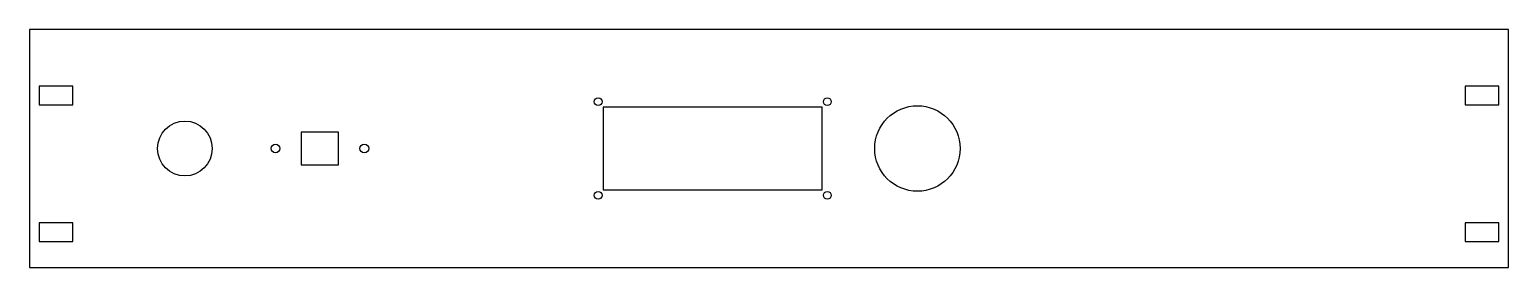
# Model space of a CAD drawing. Extents: x -241 to 241, y -39 to 39.
import ezdxf

# ---------------------------------------------------------------- set-up
doc = ezdxf.new("R2010")
doc.units = 0
doc.layers.add('Body', color=7, linetype='CONTINUOUS')

msp = doc.modelspace()

# ---------------------------------------------------------------- linework, layer by layer
at = {"layer": 'Body'}
for p, q in [((-241.3, 38.725), (-241.3, 38.725, 3.175)), ((241.3, 38.725), (-241.3, 38.725)), ((241.3, 38.725, 3.175), (-241.3, 38.725, 3.175)), ((-241.3, 38.725), (-241.3, 38.725, 3.175)), ((-241.3, 38.725), (-241.3, -38.725)), ((-241.3, 38.725, 3.175), (-241.3, -38.725, 3.175)), ((241.3, 38.725), (-241.3, 38.725)), ((-241.3, 38.725), (-241.3, -38.725)), ((241.3, 38.725, 3.175), (-241.3, 38.725, 3.175)), ((-241.3, 38.725, 3.175), (-241.3, -38.725, 3.175)), ((241.3, 38.725), (241.3, 38.725, 3.175)), ((241.3, -38.725), (241.3, 38.725)), ((241.3, -38.725, 3.175), (241.3, 38.725, 3.175)), ((241.3, 38.725), (241.3, 38.725, 3.175)), ((241.3, -38.725), (241.3, 38.725)), ((241.3, -38.725, 3.175), (241.3, 38.725, 3.175)), ((-238.2, 20.275), (-238.2, 20.275, 3.175)), ((-238.2, 20.275), (-238.2, 14.175)), ((-238.2, 20.275, 3.175), (-238.2, 14.175, 3.175)), ((-238.2, 20.275), (-238.2, 20.275, 3.175)), ((-227.2, 20.275), (-238.2, 20.275)), ((-227.2, 20.275, 3.175), (-238.2, 20.275, 3.175)), ((-238.2, 20.275), (-238.2, 14.175)), ((-227.2, 20.275), (-238.2, 20.275)), ((-238.2, 20.275, 3.175), (-238.2, 14.175, 3.175)), ((-227.2, 20.275, 3.175), (-238.2, 20.275, 3.175)), ((-227.2, 20.275), (-227.2, 20.275, 3.175)), ((-227.2, 20.275), (-227.2, 20.275, 3.175)), ((-227.2, 14.175), (-227.2, 20.275)), ((-227.2, 14.175, 3.175), (-227.2, 20.275, 3.175)), ((-227.2, 14.175), (-227.2, 20.275)), ((-227.2, 14.175, 3.175), (-227.2, 20.275, 3.175)), ((227.2, 20.275), (227.2, 20.275, 3.175)), ((227.2, 20.275), (227.2, 14.175)), ((227.2, 20.275, 3.175), (227.2, 14.175, 3.175)), ((227.2, 20.275), (227.2, 20.275, 3.175)), ((238.2, 20.275), (227.2, 20.275)), ((238.2, 20.275, 3.175), (227.2, 20.275, 3.175)), ((227.2, 20.275), (227.2, 14.175)), ((238.2, 20.275), (227.2, 20.275)), ((227.2, 20.275, 3.175), (227.2, 14.175, 3.175)), ((238.2, 20.275, 3.175), (227.2, 20.275, 3.175)), ((238.2, 20.275), (238.2, 20.275, 3.175)), ((238.2, 20.275), (238.2, 20.275, 3.175)), ((238.2, 14.175), (238.2, 20.275)), ((238.2, 14.175, 3.175), (238.2, 20.275, 3.175)), ((238.2, 14.175), (238.2, 20.275)), ((238.2, 14.175, 3.175), (238.2, 20.275, 3.175)), ((-54.4723, 15.25), (-54.4723, 15.25, 3.175)), ((-54.4723, 15.25), (-54.4723, 15.25, 3.175)), ((20.3277, 15.25), (20.3277, 15.25, 3.175)), ((20.3277, 15.25), (20.3277, 15.25, 3.175)), ((-238.2, 14.175), (-238.2, 14.175, 3.175)), ((-238.2, 14.175), (-238.2, 14.175, 3.175)), ((-238.2, 14.175), (-227.2, 14.175)), ((-238.2, 14.175, 3.175), (-227.2, 14.175, 3.175)), ((-238.2, 14.175), (-227.2, 14.175)), ((-238.2, 14.175, 3.175), (-227.2, 14.175, 3.175)), ((-227.2, 14.175), (-227.2, 14.175, 3.175)), ((-227.2, 14.175), (-227.2, 14.175, 3.175)), ((-54.0973, 13.5), (-54.0973, 13.5, 3.175)), ((-54.0973, 13.5), (-54.0973, -13.5)), ((-54.0973, 13.5, 3.175), (-54.0973, -13.5, 3.175)), ((-54.0973, 13.5), (-54.0973, 13.5, 3.175)), ((17.4027, 13.5), (-54.0973, 13.5)), ((17.4027, 13.5, 3.175), (-54.0973, 13.5, 3.175)), ((-54.0973, 13.5), (-54.0973, -13.5)), ((17.4027, 13.5), (-54.0973, 13.5)), ((-54.0973, 13.5, 3.175), (-54.0973, -13.5, 3.175)), ((17.4027, 13.5, 3.175), (-54.0973, 13.5, 3.175)), ((17.4027, 13.5), (17.4027, 13.5, 3.175)), ((17.4027, 13.5), (17.4027, 13.5, 3.175)), ((17.4027, -13.5), (17.4027, 13.5)), ((17.4027, -13.5, 3.175), (17.4027, 13.5, 3.175)), ((17.4027, -13.5), (17.4027, 13.5)), ((17.4027, -13.5, 3.175), (17.4027, 13.5, 3.175)), ((227.2, 14.175), (227.2, 14.175, 3.175)), ((227.2, 14.175), (227.2, 14.175, 3.175)), ((227.2, 14.175), (238.2, 14.175)), ((227.2, 14.175, 3.175), (238.2, 14.175, 3.175)), ((227.2, 14.175), (238.2, 14.175)), ((227.2, 14.175, 3.175), (238.2, 14.175, 3.175)), ((238.2, 14.175), (238.2, 14.175, 3.175)), ((238.2, 14.175), (238.2, 14.175, 3.175)), ((-152.627, 5.3), (-152.627, 5.3, 3.175)), ((-152.627, 5.3), (-152.627, -5.3)), ((-152.627, 5.3, 3.175), (-152.627, -5.3, 3.175)), ((-152.627, 5.3), (-152.627, 5.3, 3.175)), ((-140.477, 5.3), (-152.627, 5.3)), ((-140.477, 5.3, 3.175), (-152.627, 5.3, 3.175)), ((-152.627, 5.3), (-152.627, -5.3)), ((-140.477, 5.3), (-152.627, 5.3)), ((-152.627, 5.3, 3.175), (-152.627, -5.3, 3.175)), ((-140.477, 5.3, 3.175), (-152.627, 5.3, 3.175)), ((-140.477, 5.3), (-140.477, 5.3, 3.175)), ((-140.477, 5.3), (-140.477, 5.3, 3.175)), ((-140.477, -5.3), (-140.477, 5.3)), ((-140.477, -5.3, 3.175), (-140.477, 5.3, 3.175)), ((-140.477, -5.3), (-140.477, 5.3)), ((-140.477, -5.3, 3.175), (-140.477, 5.3, 3.175)), ((-181.698, 0), (-181.698, 0, 3.175)), ((-181.698, 0), (-181.698, 0, 3.175)), ((-159.602, 0), (-159.602, 0, 3.175)), ((-159.602, 0), (-159.602, 0, 3.175)), ((-130.602, 0), (-130.602, 0, 3.175)), ((-130.602, 0), (-130.602, 0, 3.175)), ((62.351, 0), (62.351, 0, 3.175)), ((62.351, 0), (62.351, 0, 3.175)), ((-152.627, -5.3), (-152.627, -5.3, 3.175)), ((-152.627, -5.3), (-152.627, -5.3, 3.175)), ((-152.627, -5.3), (-140.477, -5.3)), ((-152.627, -5.3, 3.175), (-140.477, -5.3, 3.175)), ((-152.627, -5.3), (-140.477, -5.3)), ((-152.627, -5.3, 3.175), (-140.477, -5.3, 3.175)), ((-140.477, -5.3), (-140.477, -5.3, 3.175)), ((-140.477, -5.3), (-140.477, -5.3, 3.175)), ((-54.0973, -13.5), (-54.0973, -13.5, 3.175)), ((-54.0973, -13.5), (-54.0973, -13.5, 3.175)), ((-54.0973, -13.5), (17.4027, -13.5)), ((-54.0973, -13.5, 3.175), (17.4027, -13.5, 3.175)), ((-54.0973, -13.5), (17.4027, -13.5)), ((-54.0973, -13.5, 3.175), (17.4027, -13.5, 3.175)), ((17.4027, -13.5), (17.4027, -13.5, 3.175)), ((17.4027, -13.5), (17.4027, -13.5, 3.175)), ((-54.4723, -15.25), (-54.4723, -15.25, 3.175)), ((-54.4723, -15.25), (-54.4723, -15.25, 3.175)), ((20.3277, -15.25), (20.3277, -15.25, 3.175)), ((20.3277, -15.25), (20.3277, -15.25, 3.175)), ((-238.2, -24.175), (-238.2, -24.175, 3.175)), ((-238.2, -24.175), (-238.2, -30.275)), ((-238.2, -24.175, 3.175), (-238.2, -30.275, 3.175)), ((-238.2, -24.175), (-238.2, -24.175, 3.175)), ((-227.2, -24.175), (-238.2, -24.175)), ((-227.2, -24.175, 3.175), (-238.2, -24.175, 3.175)), ((-238.2, -24.175), (-238.2, -30.275)), ((-227.2, -24.175), (-238.2, -24.175)), ((-238.2, -24.175, 3.175), (-238.2, -30.275, 3.175)), ((-227.2, -24.175, 3.175), (-238.2, -24.175, 3.175)), ((-227.2, -24.175), (-227.2, -24.175, 3.175)), ((-227.2, -24.175), (-227.2, -24.175, 3.175)), ((-227.2, -30.275), (-227.2, -24.175)), ((-227.2, -30.275, 3.175), (-227.2, -24.175, 3.175)), ((-227.2, -30.275), (-227.2, -24.175)), ((-227.2, -30.275, 3.175), (-227.2, -24.175, 3.175)), ((227.2, -24.175), (227.2, -24.175, 3.175)), ((227.2, -24.175), (227.2, -30.275)), ((227.2, -24.175, 3.175), (227.2, -30.275, 3.175)), ((227.2, -24.175), (227.2, -24.175, 3.175)), ((238.2, -24.175), (227.2, -24.175)), ((238.2, -24.175, 3.175), (227.2, -24.175, 3.175)), ((227.2, -24.175), (227.2, -30.275)), ((238.2, -24.175), (227.2, -24.175)), ((227.2, -24.175, 3.175), (227.2, -30.275, 3.175)), ((238.2, -24.175, 3.175), (227.2, -24.175, 3.175)), ((238.2, -24.175), (238.2, -24.175, 3.175)), ((238.2, -24.175), (238.2, -24.175, 3.175)), ((238.2, -30.275), (238.2, -24.175)), ((238.2, -30.275, 3.175), (238.2, -24.175, 3.175)), ((238.2, -30.275), (238.2, -24.175)), ((238.2, -30.275, 3.175), (238.2, -24.175, 3.175)), ((-238.2, -30.275), (-238.2, -30.275, 3.175)), ((-238.2, -30.275), (-238.2, -30.275, 3.175)), ((-238.2, -30.275), (-227.2, -30.275)), ((-238.2, -30.275, 3.175), (-227.2, -30.275, 3.175)), ((-238.2, -30.275), (-227.2, -30.275)), ((-238.2, -30.275, 3.175), (-227.2, -30.275, 3.175)), ((-227.2, -30.275), (-227.2, -30.275, 3.175)), ((-227.2, -30.275), (-227.2, -30.275, 3.175)), ((227.2, -30.275), (227.2, -30.275, 3.175)), ((227.2, -30.275), (227.2, -30.275, 3.175)), ((227.2, -30.275), (238.2, -30.275)), ((227.2, -30.275, 3.175), (238.2, -30.275, 3.175)), ((227.2, -30.275), (238.2, -30.275)), ((227.2, -30.275, 3.175), (238.2, -30.275, 3.175)), ((238.2, -30.275), (238.2, -30.275, 3.175)), ((238.2, -30.275), (238.2, -30.275, 3.175)), ((-241.3, -38.725), (-241.3, -38.725, 3.175)), ((-241.3, -38.725), (241.3, -38.725)), ((-241.3, -38.725, 3.175), (241.3, -38.725, 3.175)), ((-241.3, -38.725), (-241.3, -38.725, 3.175)), ((-241.3, -38.725), (241.3, -38.725)), ((-241.3, -38.725, 3.175), (241.3, -38.725, 3.175)), ((241.3, -38.725), (241.3, -38.725, 3.175)), ((241.3, -38.725), (241.3, -38.725, 3.175))]:
    msp.add_line(p, q, dxfattribs=at)
for centre, radius in [((-55.7473, 15.25), 1.275), ((-55.7473, 15.25), 1.275), ((-55.7473, 15.25), 1.275), ((-55.7473, 15.25), 1.275), ((19.0527, 15.25), 1.275), ((19.0527, 15.25), 1.275), ((19.0527, 15.25), 1.275), ((19.0527, 15.25), 1.275), ((48.426, 0), 13.925), ((48.426, 0), 13.925), ((48.426, 0), 13.925), ((48.426, 0), 13.925), ((-190.623, 0), 8.925), ((-190.623, 0), 8.925), ((-190.623, 0), 8.925), ((-190.623, 0), 8.925), ((-161.052, 0), 1.45), ((-161.052, 0), 1.45), ((-161.052, 0), 1.45), ((-161.052, 0), 1.45), ((-132.052, 0), 1.45), ((-132.052, 0), 1.45), ((-132.052, 0), 1.45), ((-132.052, 0), 1.45), ((-55.7473, -15.25), 1.275), ((-55.7473, -15.25), 1.275), ((-55.7473, -15.25), 1.275), ((-55.7473, -15.25), 1.275), ((19.0527, -15.25), 1.275), ((19.0527, -15.25), 1.275), ((19.0527, -15.25), 1.275), ((19.0527, -15.25), 1.275)]:
    msp.add_circle(centre, radius, dxfattribs=at)

doc.saveas('drawing.dxf')
